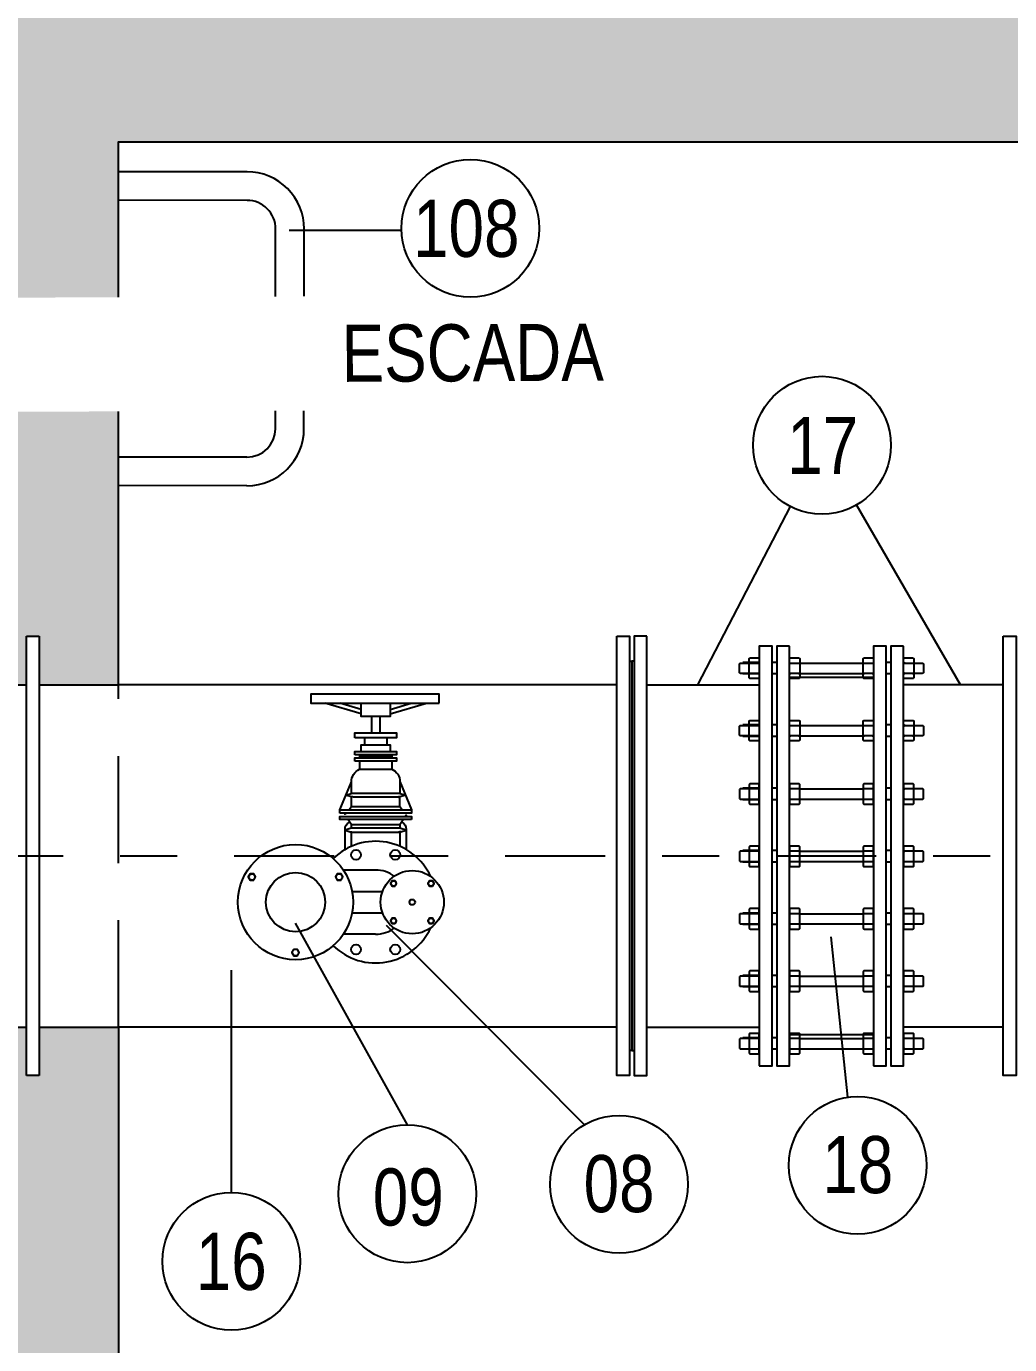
# Model space of a CAD drawing. Header units: feet. Extents: x 0 to 285115, y 0 to 9111421.
# Drawn here: x 285102.406 to 285104.13, y 9111370.222 to 9111372.532 of the extents above; entities that cross this region are included whole.
import ezdxf
from ezdxf.enums import TextEntityAlignment as Align

# ---------------------------------------------------------------- set-up
doc = ezdxf.new("R2010")
doc.units = ezdxf.units.FT
doc.header["$MEASUREMENT"] = 0
doc.linetypes.add('DASHDOT', pattern=[1, 0.5, -0.25, 0, -0.25])
doc.linetypes.add('HIDDEN', pattern=[0.375, 0.25, -0.125])
for name, color, linetype in [('01', 1, 'CONTINUOUS'), ('01PROJ', 1, 'HIDDEN'), ('EIXO', 1, 'DASHDOT'), ('FLANGES', 7, 'CONTINUOUS'), ('H-SA-CONTORNO', 2, 'CONTINUOUS'), ('H-SA-ESTRUTURA (CORTE)', 5, 'CONTINUOUS'), ('H-SA-HTC CONCRETO', 253, 'CONTINUOUS'), ('H-SA-TEXTO', 2, 'CONTINUOUS'), ('INDIC', 2, 'CONTINUOUS'), ('Top View-Ferro Fundido - JGS - K7(Esgoto)', 7, 'CONTINUOUS')]:
    doc.layers.add(name, color=color, linetype=linetype)
doc.styles.add('EGC_Arial_2.0mm', font='arial.ttf', dxfattribs={"width": 0.8, "height": 2})

msp = doc.modelspace()

# ---------------------------------------------------------------- hatches: boundary and pattern name
at = {"layer": 'H-SA-HTC CONCRETO'}
h = msp.add_hatch(color=256, dxfattribs=at)
h.dxf.hatch_style = 1
h.paths.add_polyline_path([(285102.5676, 9111374.6292), (285106.0676, 9111374.6292), (285106.0676, 9111373.6905), (285106.2064, 9111373.6905), (285106.2064, 9111373.7757), (285106.2289, 9111373.7757), (285106.2289, 9111373.6905), (285106.3676, 9111373.6905), (285106.3676, 9111374.9292), (285089.5451, 9111374.9292), (285086.5037, 9111375.3838), (285086.5037, 9111374.9794), (285089.5154, 9111374.5292), (285091.8451, 9111374.5292), (285094.2576, 9111374.5292), (285094.5576, 9111374.2292), (285096.2576, 9111374.2292), (285096.2576, 9111374.3792), (285096.4576, 9111374.3792), (285096.4578, 9111374.2292), (285096.5678, 9111374.2292), (285096.5676, 9111374.3792), (285096.7676, 9111374.3792), (285096.7676, 9111374.1792), (285098.0676, 9111374.1792), (285098.4176, 9111374.5292), (285102.1676, 9111374.5292), (285102.2676, 9111374.4292), (285102.2676, 9111373.6905), (285102.4064, 9111373.6905), (285102.4064, 9111373.7757), (285102.4289, 9111373.7757), (285102.4289, 9111373.6905), (285102.5676, 9111373.6905)])
h.paths.add_polyline_path([(285102.5676, 9111370.7782), (285102.4289, 9111370.7782), (285102.4289, 9111370.6932), (285102.4064, 9111370.6932), (285102.4064, 9111370.7782), (285102.2676, 9111370.7782), (285102.2676, 9111370.2292), (285102.1676, 9111370.1292), (285098.3176, 9111370.1292), (285098.0676, 9111370.3792), (285096.7676, 9111370.3792), (285096.7676, 9111370.1792), (285096.5676, 9111370.1792), (285096.5676, 9111370.3292), (285096.4576, 9111370.3292), (285096.4576, 9111370.1792), (285096.2576, 9111370.1792), (285096.2576, 9111370.3292), (285094.5576, 9111370.3292), (285094.3576, 9111370.1292), (285089.5678, 9111370.1292), (285086.4946, 9111369.6786), (285086.5096, 9111369.2765), (285089.5828, 9111369.7271), (285102.2676, 9111369.7292), (285106.3676, 9111369.7292), (285106.3676, 9111370.7782), (285106.2289, 9111370.7782), (285106.2289, 9111370.6932), (285106.2064, 9111370.6932), (285106.2064, 9111370.7782), (285106.0676, 9111370.7782), (285106.0676, 9111370.0292), (285102.5676, 9111370.0292)])
h.paths.add_polyline_path([(285110.9676, 9111375.4343), (285108.3676, 9111375.4337), (285108.3676, 9111373.7155), (285108.6676, 9111373.7155), (285108.6676, 9111375.139), (285110.6676, 9111375.139), (285110.6676, 9111373.7155), (285110.9676, 9111373.7157)])
h = msp.add_hatch(color=256, dxfattribs=at)
h.dxf.hatch_style = 1
edge = h.paths.add_edge_path()
edge.add_line((285106.3676, 9111373.4405), (285106.2289, 9111373.4405))
edge.add_line((285106.2289, 9111373.4405), (285106.2289, 9111373.3555))
edge.add_line((285106.2289, 9111373.3555), (285106.2064, 9111373.3555))
edge.add_line((285106.2064, 9111373.3555), (285106.2064, 9111373.4405))
edge.add_line((285106.2064, 9111373.4405), (285106.0676, 9111373.4405))
edge.add_line((285106.0676, 9111373.4405), (285106.0676, 9111372.6292))
edge.add_line((285106.0676, 9111372.6292), (285105.2176, 9111372.6292))
edge.add_line((285105.2176, 9111372.6292), (285102.5676, 9111372.619))
edge.add_line((285102.5676, 9111372.619), (285102.5676, 9111373.4405))
edge.add_line((285102.5676, 9111373.4405), (285102.4289, 9111373.4405))
edge.add_line((285102.4289, 9111373.4405), (285102.4289, 9111373.3555))
edge.add_line((285102.4289, 9111373.3555), (285102.4064, 9111373.3555))
edge.add_line((285102.4064, 9111373.3555), (285102.4064, 9111373.4405))
edge.add_line((285102.4064, 9111373.4405), (285102.2676, 9111373.4405))
edge.add_line((285102.2676, 9111373.4405), (285102.2676, 9111372.7292))
edge.add_line((285102.2676, 9111372.7292), (285102.1676, 9111372.6292))
edge.add_line((285102.1676, 9111372.6292), (285098.4176, 9111372.6292))
edge.add_line((285098.4176, 9111372.6292), (285098.0676, 9111372.9792))
edge.add_line((285098.0676, 9111372.9792), (285096.7676, 9111372.9792))
edge.add_line((285096.7676, 9111372.9792), (285096.7676, 9111372.7792))
edge.add_line((285096.7676, 9111372.7792), (285096.5676, 9111372.7792))
edge.add_line((285096.5676, 9111372.7792), (285096.5676, 9111372.9292))
edge.add_line((285096.5676, 9111372.9292), (285096.4576, 9111372.9292))
edge.add_line((285096.4576, 9111372.9292), (285096.4576, 9111372.7792))
edge.add_line((285096.4576, 9111372.7792), (285096.2576, 9111372.7792))
edge.add_line((285096.2576, 9111372.7792), (285096.2576, 9111372.9292))
edge.add_line((285096.2576, 9111372.9292), (285094.9176, 9111372.9292))
edge.add_arc((285094.9176, 9111372.7792), 0.15, 90, 180)
edge.add_line((285094.7676, 9111372.7792), (285094.7676, 9111372.2792))
edge.add_arc((285094.9176, 9111372.2792), 0.15, 180, 270)
edge.add_line((285094.9176, 9111372.1292), (285096.2576, 9111372.1292))
edge.add_line((285096.2576, 9111372.1292), (285096.2576, 9111372.2792))
edge.add_line((285096.2576, 9111372.2792), (285096.4576, 9111372.2792))
edge.add_line((285096.4576, 9111372.2792), (285096.4576, 9111372.1292))
edge.add_line((285096.4576, 9111372.1292), (285096.5676, 9111372.1292))
edge.add_line((285096.5676, 9111372.1292), (285096.5676, 9111372.2792))
edge.add_line((285096.5676, 9111372.2792), (285096.7676, 9111372.2792))
edge.add_line((285096.7676, 9111372.2792), (285096.7676, 9111372.0792))
edge.add_line((285096.7676, 9111372.0792), (285098.0676, 9111372.0792))
edge.add_line((285098.0676, 9111372.0792), (285098.3176, 9111372.3292))
edge.add_line((285098.3176, 9111372.3292), (285102.1676, 9111372.3292))
edge.add_line((285102.1676, 9111372.3292), (285102.2676, 9111372.2292))
edge.add_line((285102.2676, 9111372.2292), (285102.2676, 9111371.3782))
edge.add_line((285102.2676, 9111371.3782), (285102.4064, 9111371.3782))
edge.add_line((285102.4064, 9111371.3782), (285102.4064, 9111371.4632))
edge.add_line((285102.4064, 9111371.4632), (285102.4289, 9111371.4632))
edge.add_line((285102.4289, 9111371.4632), (285102.4289, 9111371.3782))
edge.add_line((285102.4289, 9111371.3782), (285102.5676, 9111371.3782))
edge.add_line((285102.5676, 9111371.3782), (285102.5676, 9111371.9242))
edge.add_line((285102.5676, 9111371.9242), (285102.5676, 9111372.3292))
edge.add_line((285102.5676, 9111372.3292), (285105.2176, 9111372.3292))
edge.add_line((285105.2176, 9111372.3292), (285106.0676, 9111372.3292))
edge.add_line((285106.0676, 9111372.3292), (285106.0676, 9111371.9242))
edge.add_line((285106.0676, 9111371.9242), (285106.0676, 9111371.3782))
edge.add_line((285106.0676, 9111371.3782), (285106.2064, 9111371.3782))
edge.add_line((285106.2064, 9111371.3782), (285106.2064, 9111371.4632))
edge.add_line((285106.2064, 9111371.4632), (285106.2289, 9111371.4632))
edge.add_line((285106.2289, 9111371.4632), (285106.2289, 9111371.3782))
edge.add_line((285106.2289, 9111371.3782), (285106.3676, 9111371.3782))
edge.add_line((285106.3676, 9111371.3782), (285106.3676, 9111373.4405))

# ---------------------------------------------------------------- linework, layer by layer
at = {"layer": '01', "color": 1}
for p, q in [((285102.9933, 9111371.3272), (285102.9296, 9111371.3459)), ((285102.9933, 9111371.335), (285102.9561, 9111371.3459)), ((285102.9989, 9111371.2851), (285102.9989, 9111371.2731)), ((285103.0186, 9111371.0533), (285102.9622, 9111371.0533)), ((285103.0186, 9111370.9411), (285102.9622, 9111370.9411))]:
    msp.add_line(p, q, dxfattribs=at)
at = {"layer": '01', "color": 1, "ltscale": 0.2}
for p, q in [((285103.0439, 9111371.335), (285103.081, 9111371.3459)), ((285103.0439, 9111371.3272), (285103.1076, 9111371.3459)), ((285103.0113, 9111371.3227), (285103.0113, 9111371.2936)), ((285103.0259, 9111371.3227), (285103.0259, 9111371.2936)), ((285103.0383, 9111371.2851), (285103.0383, 9111371.2731)), ((285102.9905, 9111371.2555), (285102.9905, 9111371.2499)), ((285102.9905, 9111371.2527), (285103.0467, 9111371.2527)), ((285102.9905, 9111371.2443), (285102.9905, 9111371.2302)), ((285103.0467, 9111371.2555), (285103.0467, 9111371.2499)), ((285103.0467, 9111371.2443), (285103.0467, 9111371.2302)), ((285102.9559, 9111371.1588), (285102.9761, 9111371.2078)), ((285103.0611, 9111371.2087), (285103.0813, 9111371.1588)), ((285102.9761, 9111371.1644), (285102.9761, 9111371.1818)), ((285103.0611, 9111371.1644), (285103.0611, 9111371.1817)), ((285102.9726, 9111371.1374), (285102.9733, 9111371.1377)), ((285102.9761, 9111371.1266), (285102.9761, 9111371.1335)), ((285103.0611, 9111371.1335), (285103.0611, 9111371.1266)), ((285103.0639, 9111371.1377), (285103.0645, 9111371.1374)), ((285102.9775, 9111371.0159), (285103.0307, 9111371.0159)), ((285102.9775, 9111370.9785), (285103.0307, 9111370.9785))]:
    msp.add_line(p, q, dxfattribs=at)
for points in [[(285103.1301, 9111371.3459), (285103.1301, 9111371.3617), (285102.9051, 9111371.3617), (285102.9051, 9111371.3459)], [(285102.982, 9111371.2851), (285102.982, 9111371.2936), (285103.0552, 9111371.2936), (285103.0552, 9111371.2851)], [(285102.982, 9111371.2555), (285102.982, 9111371.2612), (285103.0552, 9111371.2612), (285103.0552, 9111371.2555)], [(285102.982, 9111371.2443), (285102.982, 9111371.2499), (285103.0552, 9111371.2499), (285103.0552, 9111371.2443)], [(285102.9559, 9111371.1532), (285102.9559, 9111371.1588), (285103.0813, 9111371.1588), (285103.0813, 9111371.1532)], [(285103.0813, 9111371.1419), (285102.9559, 9111371.1419), (285102.9559, 9111371.1475), (285103.0813, 9111371.1475)]]:
    msp.add_lwpolyline(points, close=True, dxfattribs=at)
for points in [[(285103.0439, 9111371.3459), (285103.0439, 9111371.3227), (285102.9933, 9111371.3227), (285102.9933, 9111371.3459)], [(285102.9933, 9111371.2612), (285102.9933, 9111371.2731), (285103.0439, 9111371.2731), (285103.0439, 9111371.2612)], [(285103.0648, 9111371.1588), (285103.0611, 9111371.1644), (285102.9761, 9111371.1644), (285102.9724, 9111371.1588)], [(285102.9705, 9111371.1419), (285102.9761, 9111371.1335), (285103.0611, 9111371.1335), (285103.0667, 9111371.1419)], [(285102.9761, 9111371.095), (285102.9761, 9111371.1201)], [(285103.0611, 9111371.1201), (285103.0611, 9111371.095)]]:
    msp.add_lwpolyline(points, dxfattribs=at)
for points in [[(285102.9761, 9111371.1875), (285102.9761, 9111371.2077, -0.292862), (285102.9905, 9111371.2302), (285103.0467, 9111371.2302, -0.313643), (285103.0611, 9111371.2077), (285103.0611, 9111371.1876)], [(285103.0575, 9111371.1813), (285102.9799, 9111371.1813, -0.072993), (285102.9758, 9111371.1819), (285102.9666, 9111371.1847), (285102.9758, 9111371.1874, -0.072993), (285102.9799, 9111371.188), (285103.0575, 9111371.188, -0.072993), (285103.0615, 9111371.1874), (285103.0708, 9111371.1847), (285103.0615, 9111371.1819, -0.072993), (285103.0575, 9111371.1813, 0.072993), (285103.0615, 9111371.1819)], [(285102.9649, 9111371.0893), (285102.9649, 9111371.1248, -0.284079), (285102.9726, 9111371.1374)], [(285103.063, 9111371.1206), (285103.0723, 9111371.1234), (285103.063, 9111371.1261, 0.072993), (285103.059, 9111371.1267), (285102.9782, 9111371.1267, 0.072993), (285102.9741, 9111371.1261), (285102.9649, 9111371.1234), (285102.9741, 9111371.1206, 0.072993), (285102.9782, 9111371.12), (285103.059, 9111371.12, 0.072993), (285103.063, 9111371.1206, -0.072993), (285103.059, 9111371.12)], [(285103.0645, 9111371.1374, -0.284079), (285103.0723, 9111371.1248), (285103.0723, 9111371.0893)]]:
    msp.add_lwpolyline(points, format="xyb", dxfattribs=at)
at = {"layer": '01', "color": 1}
for points in [[(285102.9579, 9111371.0357), (285102.9611, 9111371.0413), (285102.9579, 9111371.0469), (285102.9514, 9111371.0469), (285102.9482, 9111371.0413), (285102.9514, 9111371.0357)], [(285103.0526, 9111371.0254), (285103.0553, 9111371.03), (285103.0526, 9111371.0346), (285103.0473, 9111371.0346), (285103.0447, 9111371.03), (285103.0473, 9111371.0254)], [(285103.1183, 9111371.0254), (285103.121, 9111371.03), (285103.1183, 9111371.0346), (285103.113, 9111371.0346), (285103.1103, 9111371.03), (285103.113, 9111371.0254)], [(285103.0526, 9111370.9597), (285103.0553, 9111370.9643), (285103.0526, 9111370.9689), (285103.0473, 9111370.9689), (285103.0447, 9111370.9643), (285103.0473, 9111370.9597)], [(285103.1183, 9111370.9597), (285103.121, 9111370.9643), (285103.1183, 9111370.9689), (285103.113, 9111370.9689), (285103.1103, 9111370.9643), (285103.113, 9111370.9597)], [(285102.8815, 9111370.9033), (285102.8847, 9111370.9089), (285102.8815, 9111370.9145), (285102.875, 9111370.9145), (285102.8718, 9111370.9089), (285102.875, 9111370.9033)]]:
    msp.add_lwpolyline(points, close=True, dxfattribs=at)
for centre, radius in [((285102.9842, 9111371.0801), 0.0086), ((285103.0529, 9111371.0801), 0.0086), ((285102.9547, 9111371.0413), 0.00561), ((285103.05, 9111371.03), 0.00461), ((285103.1157, 9111371.03), 0.00461), ((285103.0828, 9111370.9972), 0.00489), ((285103.05, 9111370.9643), 0.00461), ((285103.1157, 9111370.9643), 0.00461), ((285102.8782, 9111370.9089), 0.00561), ((285102.9842, 9111370.9142), 0.0086), ((285103.0529, 9111370.9142), 0.0086)]:
    msp.add_circle(centre, radius, dxfattribs=at)
for centre, radius, start, end in [((285102.9705, 9111371.1504), 0.00562, 150, 210), ((285103.0186, 9111370.9972), 0.0561, 54.2977, 90), ((285103.0186, 9111370.9972), 0.1066, 225.7973, 335.1096), ((285103.0186, 9111370.9972), 0.0561, 270, 305.7023)]:
    msp.add_arc(centre, radius, start, end, dxfattribs=at)
at = {"layer": '01', "color": 1, "ltscale": 0.2}
for centre, radius, start, end in [((285103.0667, 9111371.1504), 0.00562, 330, 30), ((285103.0186, 9111370.9972), 0.1066, 24.8904, 134.2027)]:
    msp.add_arc(centre, radius, start, end, dxfattribs=at)
at = {"layer": '01PROJ', "color": 1, "ltscale": 25}
msp.add_lwpolyline([(285102.4064, 9111371.4632), (285102.4289, 9111371.4632), (285102.4289, 9111370.6932), (285102.4064, 9111370.6932)], close=True, dxfattribs=at)
at = {"layer": 'EIXO', "ltscale": 0.35}
msp.add_lwpolyline([(285092.3209, 9111371.0781), (285112.8316, 9111371.0781)], dxfattribs=at)
at = {"layer": 'FLANGES', "color": 2}
for centre, radius in [((285102.8782, 9111370.9972), 0.101), ((285102.8782, 9111370.9972), 0.0518), ((285103.0828, 9111370.9972), 0.0554)]:
    msp.add_circle(centre, radius, dxfattribs=at)
at = {"layer": 'H-SA-CONTORNO', "color": 1, "linetype": 'HIDDEN', "ltscale": 0.75}
msp.add_line((285102.5676, 9111370.7782), (285102.5676, 9111371.3782), dxfattribs=at)
at = {"layer": 'H-SA-ESTRUTURA (CORTE)'}
for points in [[(285102.5676, 9111371.3782), (285102.5676, 9111372.3292), (285105.2176, 9111372.3292)], [(285102.5676, 9111370.7782), (285102.5676, 9111370.0292), (285106.0676, 9111370.0292)]]:
    msp.add_lwpolyline(points, dxfattribs=at)
at = {"layer": 'INDIC', "color": 1, "linetype": 'Continuous'}
for p, q in [((285103.064, 9111372.1738), (285102.8668, 9111372.174)), ((285103.7452, 9111371.6907), (285103.5826, 9111371.3782)), ((285104.0439, 9111371.3782), (285103.8615, 9111371.6933)), ((285103.0742, 9111370.607), (285102.8782, 9111370.9602)), ((285103.3847, 9111370.6071), (285103.0379, 9111370.9565)), ((285103.8465, 9111370.6555), (285103.8168, 9111370.9366)), ((285102.7659, 9111370.4885), (285102.7662, 9111370.8778))]:
    msp.add_line(p, q, dxfattribs=at)
for centre in [(285103.8637, 9111370.536), (285103.4453, 9111370.5027), (285103.0742, 9111370.4862), (285102.7658, 9111370.3678)]:
    msp.add_circle(centre, 0.1207, dxfattribs=at)
at = {"layer": 'Top View-Ferro Fundido - JGS - K7(Esgoto)', "color": 1, "linetype": 'ByBlock', "lineweight": -2}
for p, q in [((285102.7933, 9111372.2768), (285102.5683, 9111372.277)), ((285102.7933, 9111372.2268), (285102.5683, 9111372.227)), ((285102.843, 9111371.8268), (285102.8433, 9111372.1768)), ((285102.893, 9111371.8268), (285102.8933, 9111372.1768)), ((285102.793, 9111371.7768), (285102.568, 9111371.777)), ((285102.793, 9111371.7268), (285102.568, 9111371.727)), ((285103.6911, 9111371.417), (285103.6621, 9111371.417)), ((285103.6911, 9111371.397), (285103.6621, 9111371.397)), ((285103.6749, 9111371.416), (285103.6893, 9111371.416)), ((285103.6893, 9111371.398), (285103.6749, 9111371.398)), ((285103.7216, 9111371.417), (285103.7136, 9111371.417)), ((285103.7216, 9111371.397), (285103.7136, 9111371.397)), ((285103.7459, 9111371.416), (285103.7603, 9111371.416)), ((285103.7603, 9111371.398), (285103.7459, 9111371.398)), ((285103.7621, 9111371.416), (285103.8731, 9111371.416)), ((285103.7621, 9111371.398), (285103.8731, 9111371.398)), ((285103.8749, 9111371.416), (285103.8893, 9111371.416)), ((285103.8893, 9111371.398), (285103.8749, 9111371.398)), ((285103.9216, 9111371.417), (285103.9136, 9111371.417)), ((285103.9216, 9111371.397), (285103.9136, 9111371.397)), ((285103.9459, 9111371.416), (285103.9603, 9111371.416)), ((285103.9603, 9111371.398), (285103.9459, 9111371.398)), ((285102.2676, 9111371.3782), (285102.4064, 9111371.3782)), ((285102.4289, 9111371.3782), (285102.5676, 9111371.3782)), ((285103.0552, 9111371.3782), (285102.5676, 9111371.3782)), ((285103.4411, 9111371.3782), (285103.0552, 9111371.3782)), ((285103.4941, 9111371.3782), (285103.6911, 9111371.3782)), ((285103.7441, 9111371.3913), (285103.8911, 9111371.3913)), ((285104.1186, 9111371.3782), (285103.9441, 9111371.3782)), ((285103.6911, 9111371.3077), (285103.6621, 9111371.3077)), ((285103.6749, 9111371.3067), (285103.6893, 9111371.3067)), ((285103.7216, 9111371.3077), (285103.7136, 9111371.3077)), ((285103.7459, 9111371.3067), (285103.7603, 9111371.3067)), ((285103.7621, 9111371.3067), (285103.8731, 9111371.3067)), ((285103.8749, 9111371.3067), (285103.8893, 9111371.3067)), ((285103.9216, 9111371.3077), (285103.9136, 9111371.3077)), ((285103.9459, 9111371.3067), (285103.9603, 9111371.3067)), ((285103.6911, 9111371.2877), (285103.6621, 9111371.2877)), ((285103.6893, 9111371.2887), (285103.6749, 9111371.2887)), ((285103.7216, 9111371.2877), (285103.7136, 9111371.2877)), ((285103.7603, 9111371.2887), (285103.7459, 9111371.2887)), ((285103.7621, 9111371.2887), (285103.8731, 9111371.2887)), ((285103.8893, 9111371.2887), (285103.8749, 9111371.2887)), ((285103.9216, 9111371.2877), (285103.9136, 9111371.2877)), ((285103.9603, 9111371.2887), (285103.9459, 9111371.2887)), ((285103.6911, 9111371.1967), (285103.6621, 9111371.1967)), ((285103.6893, 9111371.1957), (285103.6749, 9111371.1957)), ((285103.7216, 9111371.1967), (285103.7136, 9111371.1967)), ((285103.7603, 9111371.1957), (285103.7459, 9111371.1957)), ((285103.7621, 9111371.1957), (285103.8731, 9111371.1957)), ((285103.8893, 9111371.1957), (285103.8749, 9111371.1957)), ((285103.9216, 9111371.1967), (285103.9136, 9111371.1967)), ((285103.9603, 9111371.1957), (285103.9459, 9111371.1957)), ((285103.6911, 9111371.1767), (285103.6621, 9111371.1767)), ((285103.6749, 9111371.1777), (285103.6893, 9111371.1777)), ((285103.7216, 9111371.1767), (285103.7136, 9111371.1767)), ((285103.7459, 9111371.1777), (285103.7603, 9111371.1777)), ((285103.7621, 9111371.1777), (285103.8731, 9111371.1777)), ((285103.8749, 9111371.1777), (285103.8893, 9111371.1777)), ((285103.9216, 9111371.1767), (285103.9136, 9111371.1767)), ((285103.9459, 9111371.1777), (285103.9603, 9111371.1777)), ((285103.6911, 9111371.0874), (285103.6621, 9111371.0874)), ((285103.6893, 9111371.0864), (285103.6749, 9111371.0864)), ((285103.7216, 9111371.0874), (285103.7136, 9111371.0874)), ((285103.7603, 9111371.0864), (285103.7459, 9111371.0864)), ((285103.7621, 9111371.0864), (285103.8731, 9111371.0864)), ((285103.8893, 9111371.0864), (285103.8749, 9111371.0864)), ((285103.9216, 9111371.0874), (285103.9136, 9111371.0874)), ((285103.9603, 9111371.0864), (285103.9459, 9111371.0864)), ((285103.6911, 9111371.0674), (285103.6621, 9111371.0674)), ((285103.6749, 9111371.0684), (285103.6893, 9111371.0684)), ((285103.7216, 9111371.0674), (285103.7136, 9111371.0674)), ((285103.7459, 9111371.0684), (285103.7603, 9111371.0684)), ((285103.7621, 9111371.0684), (285103.8731, 9111371.0684)), ((285103.8749, 9111371.0684), (285103.8893, 9111371.0684)), ((285103.9216, 9111371.0674), (285103.9136, 9111371.0674)), ((285103.9459, 9111371.0684), (285103.9603, 9111371.0684)), ((285103.6911, 9111370.978), (285103.6621, 9111370.978)), ((285103.6911, 9111370.958), (285103.6621, 9111370.958)), ((285103.6893, 9111370.977), (285103.6749, 9111370.977)), ((285103.6749, 9111370.959), (285103.6893, 9111370.959)), ((285103.7216, 9111370.978), (285103.7136, 9111370.978)), ((285103.7216, 9111370.958), (285103.7136, 9111370.958)), ((285103.7603, 9111370.977), (285103.7459, 9111370.977)), ((285103.7459, 9111370.959), (285103.7603, 9111370.959)), ((285103.7621, 9111370.977), (285103.8731, 9111370.977)), ((285103.7621, 9111370.959), (285103.8731, 9111370.959)), ((285103.8893, 9111370.977), (285103.8749, 9111370.977)), ((285103.8749, 9111370.959), (285103.8893, 9111370.959)), ((285103.9216, 9111370.978), (285103.9136, 9111370.978)), ((285103.9216, 9111370.958), (285103.9136, 9111370.958)), ((285103.9603, 9111370.977), (285103.9459, 9111370.977)), ((285103.9459, 9111370.959), (285103.9603, 9111370.959)), ((285103.6911, 9111370.8687), (285103.6621, 9111370.8687)), ((285103.6893, 9111370.8677), (285103.6749, 9111370.8677)), ((285103.7216, 9111370.8687), (285103.7136, 9111370.8687)), ((285103.7603, 9111370.8677), (285103.7459, 9111370.8677)), ((285103.7621, 9111370.8677), (285103.8731, 9111370.8677)), ((285103.8893, 9111370.8677), (285103.8749, 9111370.8677)), ((285103.9216, 9111370.8687), (285103.9136, 9111370.8687)), ((285103.9603, 9111370.8677), (285103.9459, 9111370.8677)), ((285103.6911, 9111370.8487), (285103.6621, 9111370.8487)), ((285103.6749, 9111370.8497), (285103.6893, 9111370.8497)), ((285103.7216, 9111370.8487), (285103.7136, 9111370.8487)), ((285103.7459, 9111370.8497), (285103.7603, 9111370.8497)), ((285103.7621, 9111370.8497), (285103.8731, 9111370.8497)), ((285103.8749, 9111370.8497), (285103.8893, 9111370.8497)), ((285103.9216, 9111370.8487), (285103.9136, 9111370.8487)), ((285103.9459, 9111370.8497), (285103.9603, 9111370.8497)), ((285102.2676, 9111370.7782), (285102.4064, 9111370.7782)), ((285102.4289, 9111370.7782), (285102.5676, 9111370.7782)), ((285103.4411, 9111370.7782), (285102.5676, 9111370.7782)), ((285103.4941, 9111370.7782), (285103.6911, 9111370.7782)), ((285104.1186, 9111370.7782), (285103.9441, 9111370.7782)), ((285103.6911, 9111370.7593), (285103.6621, 9111370.7593)), ((285103.6893, 9111370.7583), (285103.6749, 9111370.7583)), ((285103.7216, 9111370.7593), (285103.7136, 9111370.7593)), ((285103.7441, 9111370.765), (285103.8911, 9111370.765)), ((285103.7603, 9111370.7583), (285103.7459, 9111370.7583)), ((285103.7621, 9111370.7583), (285103.8731, 9111370.7583)), ((285103.8893, 9111370.7583), (285103.8749, 9111370.7583)), ((285103.9216, 9111370.7593), (285103.9136, 9111370.7593)), ((285103.9603, 9111370.7583), (285103.9459, 9111370.7583)), ((285103.6911, 9111370.7393), (285103.6621, 9111370.7393)), ((285103.6749, 9111370.7403), (285103.6893, 9111370.7403)), ((285103.7216, 9111370.7393), (285103.7136, 9111370.7393)), ((285103.7459, 9111370.7403), (285103.7603, 9111370.7403)), ((285103.7621, 9111370.7403), (285103.8731, 9111370.7403)), ((285103.8749, 9111370.7403), (285103.8893, 9111370.7403)), ((285103.9216, 9111370.7393), (285103.9136, 9111370.7393)), ((285103.9459, 9111370.7403), (285103.9603, 9111370.7403))]:
    msp.add_line(p, q, dxfattribs=at)
for points in [[(285103.4411, 9111371.4632), (285103.4636, 9111371.4632), (285103.4636, 9111370.6932), (285103.4411, 9111370.6932)], [(285103.4941, 9111371.4632), (285103.4716, 9111371.4632), (285103.4716, 9111370.6932), (285103.4941, 9111370.6932)], [(285103.6911, 9111370.7106), (285103.7136, 9111370.7106), (285103.7136, 9111371.4458), (285103.6911, 9111371.4458)], [(285103.7441, 9111371.4458), (285103.7216, 9111371.4458), (285103.7216, 9111370.7106), (285103.7441, 9111370.7106)], [(285103.8911, 9111370.7106), (285103.9136, 9111370.7106), (285103.9136, 9111371.4458), (285103.8911, 9111371.4458)], [(285103.9441, 9111371.4458), (285103.9216, 9111371.4458), (285103.9216, 9111370.7106), (285103.9441, 9111370.7106)], [(285104.1186, 9111371.463), (285104.1411, 9111371.463), (285104.1411, 9111370.6932), (285104.1186, 9111370.6932)], [(285102.805, 9111371.0357), (285102.8083, 9111371.0413), (285102.805, 9111371.0469), (285102.7986, 9111371.0469), (285102.7953, 9111371.0413), (285102.7986, 9111371.0357)]]:
    msp.add_lwpolyline(points, close=True, dxfattribs=at)
for points in [[(285103.4636, 9111371.4192), (285103.4676, 9111371.4192), (285103.4676, 9111370.7372), (285103.4636, 9111370.7372)], [(285103.4716, 9111371.4192), (285103.4676, 9111371.4192), (285103.4676, 9111370.7372), (285103.4716, 9111370.7372)], [(285103.6731, 9111371.4151), (285103.6749, 9111371.416), (285103.6731, 9111371.4169)], [(285103.6731, 9111371.3971), (285103.6749, 9111371.398), (285103.6731, 9111371.3989)], [(285103.6911, 9111371.4169), (285103.6893, 9111371.416), (285103.6911, 9111371.4151)], [(285103.6911, 9111371.3989), (285103.6893, 9111371.398), (285103.6911, 9111371.3971)], [(285103.7441, 9111371.4151), (285103.7459, 9111371.416), (285103.7441, 9111371.4169)], [(285103.7441, 9111371.3971), (285103.7459, 9111371.398), (285103.7441, 9111371.3989)], [(285103.7621, 9111371.4169), (285103.7603, 9111371.416), (285103.7621, 9111371.4151)], [(285103.7621, 9111371.3989), (285103.7603, 9111371.398), (285103.7621, 9111371.3971)], [(285103.8731, 9111371.4151), (285103.8749, 9111371.416), (285103.8731, 9111371.4169)], [(285103.8731, 9111371.3971), (285103.8749, 9111371.398), (285103.8731, 9111371.3989)], [(285103.8911, 9111371.4169), (285103.8893, 9111371.416), (285103.8911, 9111371.4151)], [(285103.8911, 9111371.3989), (285103.8893, 9111371.398), (285103.8911, 9111371.3971)], [(285103.9441, 9111371.4151), (285103.9459, 9111371.416), (285103.9441, 9111371.4169)], [(285103.9441, 9111371.3971), (285103.9459, 9111371.398), (285103.9441, 9111371.3989)], [(285103.9621, 9111371.4169), (285103.9603, 9111371.416), (285103.9621, 9111371.4151)], [(285103.9621, 9111371.3989), (285103.9603, 9111371.398), (285103.9621, 9111371.3971)], [(285103.6731, 9111371.3058), (285103.6749, 9111371.3067), (285103.6731, 9111371.3076)], [(285103.6911, 9111371.3076), (285103.6893, 9111371.3067), (285103.6911, 9111371.3058)], [(285103.7441, 9111371.3058), (285103.7459, 9111371.3067), (285103.7441, 9111371.3076)], [(285103.7621, 9111371.3076), (285103.7603, 9111371.3067), (285103.7621, 9111371.3058)], [(285103.8731, 9111371.3058), (285103.8749, 9111371.3067), (285103.8731, 9111371.3076)], [(285103.8911, 9111371.3076), (285103.8893, 9111371.3067), (285103.8911, 9111371.3058)], [(285103.9441, 9111371.3058), (285103.9459, 9111371.3067), (285103.9441, 9111371.3076)], [(285103.9621, 9111371.3076), (285103.9603, 9111371.3067), (285103.9621, 9111371.3058)], [(285103.6731, 9111371.2878), (285103.6749, 9111371.2887), (285103.6731, 9111371.2896)], [(285103.6911, 9111371.2896), (285103.6893, 9111371.2887), (285103.6911, 9111371.2878)], [(285103.7441, 9111371.2878), (285103.7459, 9111371.2887), (285103.7441, 9111371.2896)], [(285103.7621, 9111371.2896), (285103.7603, 9111371.2887), (285103.7621, 9111371.2878)], [(285103.8731, 9111371.2878), (285103.8749, 9111371.2887), (285103.8731, 9111371.2896)], [(285103.8911, 9111371.2896), (285103.8893, 9111371.2887), (285103.8911, 9111371.2878)], [(285103.9441, 9111371.2878), (285103.9459, 9111371.2887), (285103.9441, 9111371.2896)], [(285103.9621, 9111371.2896), (285103.9603, 9111371.2887), (285103.9621, 9111371.2878)], [(285103.6731, 9111371.1966), (285103.6749, 9111371.1957), (285103.6731, 9111371.1948)], [(285103.6911, 9111371.1948), (285103.6893, 9111371.1957), (285103.6911, 9111371.1966)], [(285103.7441, 9111371.1966), (285103.7459, 9111371.1957), (285103.7441, 9111371.1948)], [(285103.7621, 9111371.1948), (285103.7603, 9111371.1957), (285103.7621, 9111371.1966)], [(285103.8731, 9111371.1966), (285103.8749, 9111371.1957), (285103.8731, 9111371.1948)], [(285103.8911, 9111371.1948), (285103.8893, 9111371.1957), (285103.8911, 9111371.1966)], [(285103.9441, 9111371.1966), (285103.9459, 9111371.1957), (285103.9441, 9111371.1948)], [(285103.9621, 9111371.1948), (285103.9603, 9111371.1957), (285103.9621, 9111371.1966)], [(285103.6731, 9111371.1786), (285103.6749, 9111371.1777), (285103.6731, 9111371.1768)], [(285103.6911, 9111371.1768), (285103.6893, 9111371.1777), (285103.6911, 9111371.1786)], [(285103.7441, 9111371.1786), (285103.7459, 9111371.1777), (285103.7441, 9111371.1768)], [(285103.7621, 9111371.1768), (285103.7603, 9111371.1777), (285103.7621, 9111371.1786)], [(285103.8731, 9111371.1786), (285103.8749, 9111371.1777), (285103.8731, 9111371.1768)], [(285103.8911, 9111371.1768), (285103.8893, 9111371.1777), (285103.8911, 9111371.1786)], [(285103.9441, 9111371.1786), (285103.9459, 9111371.1777), (285103.9441, 9111371.1768)], [(285103.9621, 9111371.1768), (285103.9603, 9111371.1777), (285103.9621, 9111371.1786)], [(285103.6731, 9111371.0873), (285103.6749, 9111371.0864), (285103.6731, 9111371.0855)], [(285103.6911, 9111371.0855), (285103.6893, 9111371.0864), (285103.6911, 9111371.0873)], [(285103.7441, 9111371.0873), (285103.7459, 9111371.0864), (285103.7441, 9111371.0855)], [(285103.7621, 9111371.0855), (285103.7603, 9111371.0864), (285103.7621, 9111371.0873)], [(285103.8731, 9111371.0873), (285103.8749, 9111371.0864), (285103.8731, 9111371.0855)], [(285103.8911, 9111371.0855), (285103.8893, 9111371.0864), (285103.8911, 9111371.0873)], [(285103.9441, 9111371.0873), (285103.9459, 9111371.0864), (285103.9441, 9111371.0855)], [(285103.9621, 9111371.0855), (285103.9603, 9111371.0864), (285103.9621, 9111371.0873)], [(285103.6731, 9111371.0693), (285103.6749, 9111371.0684), (285103.6731, 9111371.0675)], [(285103.6911, 9111371.0675), (285103.6893, 9111371.0684), (285103.6911, 9111371.0693)], [(285103.7441, 9111371.0693), (285103.7459, 9111371.0684), (285103.7441, 9111371.0675)], [(285103.7621, 9111371.0675), (285103.7603, 9111371.0684), (285103.7621, 9111371.0693)], [(285103.8731, 9111371.0693), (285103.8749, 9111371.0684), (285103.8731, 9111371.0675)], [(285103.8911, 9111371.0675), (285103.8893, 9111371.0684), (285103.8911, 9111371.0693)], [(285103.9441, 9111371.0693), (285103.9459, 9111371.0684), (285103.9441, 9111371.0675)], [(285103.9621, 9111371.0675), (285103.9603, 9111371.0684), (285103.9621, 9111371.0693)], [(285103.6731, 9111370.9779), (285103.6749, 9111370.977), (285103.6731, 9111370.9761)], [(285103.6731, 9111370.9599), (285103.6749, 9111370.959), (285103.6731, 9111370.9581)], [(285103.6911, 9111370.9761), (285103.6893, 9111370.977), (285103.6911, 9111370.9779)], [(285103.6911, 9111370.9581), (285103.6893, 9111370.959), (285103.6911, 9111370.9599)], [(285103.7441, 9111370.9779), (285103.7459, 9111370.977), (285103.7441, 9111370.9761)], [(285103.7441, 9111370.9599), (285103.7459, 9111370.959), (285103.7441, 9111370.9581)], [(285103.7621, 9111370.9761), (285103.7603, 9111370.977), (285103.7621, 9111370.9779)], [(285103.7621, 9111370.9581), (285103.7603, 9111370.959), (285103.7621, 9111370.9599)], [(285103.8731, 9111370.9779), (285103.8749, 9111370.977), (285103.8731, 9111370.9761)], [(285103.8731, 9111370.9599), (285103.8749, 9111370.959), (285103.8731, 9111370.9581)], [(285103.8911, 9111370.9761), (285103.8893, 9111370.977), (285103.8911, 9111370.9779)], [(285103.8911, 9111370.9581), (285103.8893, 9111370.959), (285103.8911, 9111370.9599)], [(285103.9441, 9111370.9779), (285103.9459, 9111370.977), (285103.9441, 9111370.9761)], [(285103.9441, 9111370.9599), (285103.9459, 9111370.959), (285103.9441, 9111370.9581)], [(285103.9621, 9111370.9761), (285103.9603, 9111370.977), (285103.9621, 9111370.9779)], [(285103.9621, 9111370.9581), (285103.9603, 9111370.959), (285103.9621, 9111370.9599)], [(285103.6731, 9111370.8686), (285103.6749, 9111370.8677), (285103.6731, 9111370.8668)], [(285103.6911, 9111370.8668), (285103.6893, 9111370.8677), (285103.6911, 9111370.8686)], [(285103.7441, 9111370.8686), (285103.7459, 9111370.8677), (285103.7441, 9111370.8668)], [(285103.7621, 9111370.8668), (285103.7603, 9111370.8677), (285103.7621, 9111370.8686)], [(285103.8731, 9111370.8686), (285103.8749, 9111370.8677), (285103.8731, 9111370.8668)], [(285103.8911, 9111370.8668), (285103.8893, 9111370.8677), (285103.8911, 9111370.8686)], [(285103.9441, 9111370.8686), (285103.9459, 9111370.8677), (285103.9441, 9111370.8668)], [(285103.9621, 9111370.8668), (285103.9603, 9111370.8677), (285103.9621, 9111370.8686)], [(285103.6731, 9111370.8506), (285103.6749, 9111370.8497), (285103.6731, 9111370.8488)], [(285103.6911, 9111370.8488), (285103.6893, 9111370.8497), (285103.6911, 9111370.8506)], [(285103.7441, 9111370.8506), (285103.7459, 9111370.8497), (285103.7441, 9111370.8488)], [(285103.7621, 9111370.8488), (285103.7603, 9111370.8497), (285103.7621, 9111370.8506)], [(285103.8731, 9111370.8506), (285103.8749, 9111370.8497), (285103.8731, 9111370.8488)], [(285103.8911, 9111370.8488), (285103.8893, 9111370.8497), (285103.8911, 9111370.8506)], [(285103.9441, 9111370.8506), (285103.9459, 9111370.8497), (285103.9441, 9111370.8488)], [(285103.9621, 9111370.8488), (285103.9603, 9111370.8497), (285103.9621, 9111370.8506)], [(285103.6731, 9111370.7592), (285103.6749, 9111370.7583), (285103.6731, 9111370.7574)], [(285103.6911, 9111370.7574), (285103.6893, 9111370.7583), (285103.6911, 9111370.7592)], [(285103.7441, 9111370.7592), (285103.7459, 9111370.7583), (285103.7441, 9111370.7574)], [(285103.7621, 9111370.7574), (285103.7603, 9111370.7583), (285103.7621, 9111370.7592)], [(285103.8731, 9111370.7592), (285103.8749, 9111370.7583), (285103.8731, 9111370.7574)], [(285103.8911, 9111370.7574), (285103.8893, 9111370.7583), (285103.8911, 9111370.7592)], [(285103.9441, 9111370.7592), (285103.9459, 9111370.7583), (285103.9441, 9111370.7574)], [(285103.9621, 9111370.7574), (285103.9603, 9111370.7583), (285103.9621, 9111370.7592)], [(285103.6731, 9111370.7412), (285103.6749, 9111370.7403), (285103.6731, 9111370.7394)], [(285103.6911, 9111370.7394), (285103.6893, 9111370.7403), (285103.6911, 9111370.7412)], [(285103.7441, 9111370.7412), (285103.7459, 9111370.7403), (285103.7441, 9111370.7394)], [(285103.7621, 9111370.7394), (285103.7603, 9111370.7403), (285103.7621, 9111370.7412)], [(285103.8731, 9111370.7412), (285103.8749, 9111370.7403), (285103.8731, 9111370.7394)], [(285103.8911, 9111370.7394), (285103.8893, 9111370.7403), (285103.8911, 9111370.7412)], [(285103.9441, 9111370.7412), (285103.9459, 9111370.7403), (285103.9441, 9111370.7394)], [(285103.9621, 9111370.7394), (285103.9603, 9111370.7403), (285103.9621, 9111370.7412)]]:
    msp.add_lwpolyline(points, dxfattribs=at)
for points in [[(285103.6911, 9111371.3908, -0.414214), (285103.6893, 9111371.389), (285103.6749, 9111371.389, -0.414214), (285103.6731, 9111371.3908), (285103.6731, 9111371.4232, -0.414214), (285103.6749, 9111371.425), (285103.6893, 9111371.425, -0.414214), (285103.6911, 9111371.4232)], [(285103.7621, 9111371.3908, -0.414214), (285103.7603, 9111371.389), (285103.7459, 9111371.389, -0.414214), (285103.7441, 9111371.3908), (285103.7441, 9111371.4232, -0.414214), (285103.7459, 9111371.425), (285103.7603, 9111371.425, -0.414214), (285103.7621, 9111371.4232)], [(285103.8911, 9111371.3908, -0.414214), (285103.8893, 9111371.389), (285103.8749, 9111371.389, -0.414214), (285103.8731, 9111371.3908), (285103.8731, 9111371.4232, -0.414214), (285103.8749, 9111371.425), (285103.8893, 9111371.425, -0.414214), (285103.8911, 9111371.4232)], [(285103.9441, 9111371.4232, -0.414214), (285103.9459, 9111371.425), (285103.9603, 9111371.425, -0.414214), (285103.9621, 9111371.4232), (285103.9621, 9111371.3908, -0.414214), (285103.9603, 9111371.389), (285103.9459, 9111371.389, -0.414214), (285103.9441, 9111371.3908)], [(285103.6911, 9111371.2815, -0.414214), (285103.6893, 9111371.2797), (285103.6749, 9111371.2797, -0.414214), (285103.6731, 9111371.2815), (285103.6731, 9111371.3139, -0.414214), (285103.6749, 9111371.3157), (285103.6893, 9111371.3157, -0.414214), (285103.6911, 9111371.3139)], [(285103.7621, 9111371.2815, -0.414214), (285103.7603, 9111371.2797), (285103.7459, 9111371.2797, -0.414214), (285103.7441, 9111371.2815), (285103.7441, 9111371.3139, -0.414214), (285103.7459, 9111371.3157), (285103.7603, 9111371.3157, -0.414214), (285103.7621, 9111371.3139)], [(285103.8911, 9111371.2815, -0.414214), (285103.8893, 9111371.2797), (285103.8749, 9111371.2797, -0.414214), (285103.8731, 9111371.2815), (285103.8731, 9111371.3139, -0.414214), (285103.8749, 9111371.3157), (285103.8893, 9111371.3157, -0.414214), (285103.8911, 9111371.3139)], [(285103.9441, 9111371.3139, -0.414214), (285103.9459, 9111371.3157), (285103.9603, 9111371.3157, -0.414214), (285103.9621, 9111371.3139), (285103.9621, 9111371.2815, -0.414214), (285103.9603, 9111371.2797), (285103.9459, 9111371.2797, -0.414214), (285103.9441, 9111371.2815)], [(285103.6911, 9111371.2029, 0.414214), (285103.6893, 9111371.2047), (285103.6749, 9111371.2047, 0.414214), (285103.6731, 9111371.2029), (285103.6731, 9111371.1705, 0.414214), (285103.6749, 9111371.1687), (285103.6893, 9111371.1687, 0.414214), (285103.6911, 9111371.1705)], [(285103.7621, 9111371.2029, 0.414214), (285103.7603, 9111371.2047), (285103.7459, 9111371.2047, 0.414214), (285103.7441, 9111371.2029), (285103.7441, 9111371.1705, 0.414214), (285103.7459, 9111371.1687), (285103.7603, 9111371.1687, 0.414214), (285103.7621, 9111371.1705)], [(285103.8911, 9111371.2029, 0.414214), (285103.8893, 9111371.2047), (285103.8749, 9111371.2047, 0.414214), (285103.8731, 9111371.2029), (285103.8731, 9111371.1705, 0.414214), (285103.8749, 9111371.1687), (285103.8893, 9111371.1687, 0.414214), (285103.8911, 9111371.1705)], [(285103.9441, 9111371.1705, 0.414214), (285103.9459, 9111371.1687), (285103.9603, 9111371.1687, 0.414214), (285103.9621, 9111371.1705), (285103.9621, 9111371.2029, 0.414214), (285103.9603, 9111371.2047), (285103.9459, 9111371.2047, 0.414214), (285103.9441, 9111371.2029)], [(285103.6911, 9111371.0936, 0.414214), (285103.6893, 9111371.0954), (285103.6749, 9111371.0954, 0.414214), (285103.6731, 9111371.0936), (285103.6731, 9111371.0612, 0.414214), (285103.6749, 9111371.0594), (285103.6893, 9111371.0594, 0.414214), (285103.6911, 9111371.0612)], [(285103.7621, 9111371.0936, 0.414214), (285103.7603, 9111371.0954), (285103.7459, 9111371.0954, 0.414214), (285103.7441, 9111371.0936), (285103.7441, 9111371.0612, 0.414214), (285103.7459, 9111371.0594), (285103.7603, 9111371.0594, 0.414214), (285103.7621, 9111371.0612)], [(285103.8911, 9111371.0936, 0.414214), (285103.8893, 9111371.0954), (285103.8749, 9111371.0954, 0.414214), (285103.8731, 9111371.0936), (285103.8731, 9111371.0612, 0.414214), (285103.8749, 9111371.0594), (285103.8893, 9111371.0594, 0.414214), (285103.8911, 9111371.0612)], [(285103.9441, 9111371.0612, 0.414214), (285103.9459, 9111371.0594), (285103.9603, 9111371.0594, 0.414214), (285103.9621, 9111371.0612), (285103.9621, 9111371.0936, 0.414214), (285103.9603, 9111371.0954), (285103.9459, 9111371.0954, 0.414214), (285103.9441, 9111371.0936)], [(285103.6911, 9111370.9842, 0.414214), (285103.6893, 9111370.986), (285103.6749, 9111370.986, 0.414214), (285103.6731, 9111370.9842), (285103.6731, 9111370.9518, 0.414214), (285103.6749, 9111370.95), (285103.6893, 9111370.95, 0.414214), (285103.6911, 9111370.9518)], [(285103.7621, 9111370.9842, 0.414214), (285103.7603, 9111370.986), (285103.7459, 9111370.986, 0.414214), (285103.7441, 9111370.9842), (285103.7441, 9111370.9518, 0.414214), (285103.7459, 9111370.95), (285103.7603, 9111370.95, 0.414214), (285103.7621, 9111370.9518)], [(285103.8911, 9111370.9842, 0.414214), (285103.8893, 9111370.986), (285103.8749, 9111370.986, 0.414214), (285103.8731, 9111370.9842), (285103.8731, 9111370.9518, 0.414214), (285103.8749, 9111370.95), (285103.8893, 9111370.95, 0.414214), (285103.8911, 9111370.9518)], [(285103.9441, 9111370.9518, 0.414214), (285103.9459, 9111370.95), (285103.9603, 9111370.95, 0.414214), (285103.9621, 9111370.9518), (285103.9621, 9111370.9842, 0.414214), (285103.9603, 9111370.986), (285103.9459, 9111370.986, 0.414214), (285103.9441, 9111370.9842)], [(285103.6911, 9111370.8749, 0.414214), (285103.6893, 9111370.8767), (285103.6749, 9111370.8767, 0.414214), (285103.6731, 9111370.8749), (285103.6731, 9111370.8425, 0.414214), (285103.6749, 9111370.8407), (285103.6893, 9111370.8407, 0.414214), (285103.6911, 9111370.8425)], [(285103.7621, 9111370.8749, 0.414214), (285103.7603, 9111370.8767), (285103.7459, 9111370.8767, 0.414214), (285103.7441, 9111370.8749), (285103.7441, 9111370.8425, 0.414214), (285103.7459, 9111370.8407), (285103.7603, 9111370.8407, 0.414214), (285103.7621, 9111370.8425)], [(285103.8911, 9111370.8749, 0.414214), (285103.8893, 9111370.8767), (285103.8749, 9111370.8767, 0.414214), (285103.8731, 9111370.8749), (285103.8731, 9111370.8425, 0.414214), (285103.8749, 9111370.8407), (285103.8893, 9111370.8407, 0.414214), (285103.8911, 9111370.8425)], [(285103.9441, 9111370.8425, 0.414214), (285103.9459, 9111370.8407), (285103.9603, 9111370.8407, 0.414214), (285103.9621, 9111370.8425), (285103.9621, 9111370.8749, 0.414214), (285103.9603, 9111370.8767), (285103.9459, 9111370.8767, 0.414214), (285103.9441, 9111370.8749)], [(285103.6911, 9111370.7655, 0.414214), (285103.6893, 9111370.7673), (285103.6749, 9111370.7673, 0.414214), (285103.6731, 9111370.7655), (285103.6731, 9111370.7331, 0.414214), (285103.6749, 9111370.7313), (285103.6893, 9111370.7313, 0.414214), (285103.6911, 9111370.7331)], [(285103.7621, 9111370.7655, 0.414214), (285103.7603, 9111370.7673), (285103.7459, 9111370.7673, 0.414214), (285103.7441, 9111370.7655), (285103.7441, 9111370.7331, 0.414214), (285103.7459, 9111370.7313), (285103.7603, 9111370.7313, 0.414214), (285103.7621, 9111370.7331)], [(285103.8911, 9111370.7655, 0.414214), (285103.8893, 9111370.7673), (285103.8749, 9111370.7673, 0.414214), (285103.8731, 9111370.7655), (285103.8731, 9111370.7331, 0.414214), (285103.8749, 9111370.7313), (285103.8893, 9111370.7313, 0.414214), (285103.8911, 9111370.7331)], [(285103.9441, 9111370.7331, 0.414214), (285103.9459, 9111370.7313), (285103.9603, 9111370.7313, 0.414214), (285103.9621, 9111370.7331), (285103.9621, 9111370.7655, 0.414214), (285103.9603, 9111370.7673), (285103.9459, 9111370.7673, 0.414214), (285103.9441, 9111370.7655)]]:
    msp.add_lwpolyline(points, format="xyb", close=True, dxfattribs=at)
for points in [[(285103.6731, 9111371.398), (285103.6582, 9111371.398, -0.414214), (285103.6564, 9111371.3998), (285103.6564, 9111371.4142, -0.414214), (285103.6582, 9111371.416), (285103.6731, 9111371.416)], [(285103.9621, 9111371.416), (285103.9771, 9111371.416, -0.414214), (285103.9789, 9111371.4142), (285103.9789, 9111371.3998, -0.414214), (285103.9771, 9111371.398), (285103.9621, 9111371.398)], [(285103.6731, 9111371.2887), (285103.6582, 9111371.2887, -0.414214), (285103.6564, 9111371.2905), (285103.6564, 9111371.3049, -0.414214), (285103.6582, 9111371.3067), (285103.6731, 9111371.3067)], [(285103.9621, 9111371.3067), (285103.9771, 9111371.3067, -0.414214), (285103.9789, 9111371.3049), (285103.9789, 9111371.2905, -0.414214), (285103.9771, 9111371.2887), (285103.9621, 9111371.2887)], [(285103.6731, 9111371.1957), (285103.6582, 9111371.1957, 0.414214), (285103.6564, 9111371.1939), (285103.6564, 9111371.1795, 0.414214), (285103.6582, 9111371.1777), (285103.6731, 9111371.1777)], [(285103.9621, 9111371.1777), (285103.9771, 9111371.1777, 0.414214), (285103.9789, 9111371.1795), (285103.9789, 9111371.1939, 0.414214), (285103.9771, 9111371.1957), (285103.9621, 9111371.1957)], [(285103.6731, 9111371.0864), (285103.6582, 9111371.0864, 0.414214), (285103.6564, 9111371.0846), (285103.6564, 9111371.0702, 0.414214), (285103.6582, 9111371.0684), (285103.6731, 9111371.0684)], [(285103.9621, 9111371.0684), (285103.9771, 9111371.0684, 0.414214), (285103.9789, 9111371.0702), (285103.9789, 9111371.0846, 0.414214), (285103.9771, 9111371.0864), (285103.9621, 9111371.0864)], [(285103.6731, 9111370.977), (285103.6582, 9111370.977, 0.414214), (285103.6564, 9111370.9752), (285103.6564, 9111370.9608, 0.414214), (285103.6582, 9111370.959), (285103.6731, 9111370.959)], [(285103.9621, 9111370.959), (285103.9771, 9111370.959, 0.414214), (285103.9789, 9111370.9608), (285103.9789, 9111370.9752, 0.414214), (285103.9771, 9111370.977), (285103.9621, 9111370.977)], [(285103.6731, 9111370.8677), (285103.6582, 9111370.8677, 0.414214), (285103.6564, 9111370.8659), (285103.6564, 9111370.8515, 0.414214), (285103.6582, 9111370.8497), (285103.6731, 9111370.8497)], [(285103.9621, 9111370.8497), (285103.9771, 9111370.8497, 0.414214), (285103.9789, 9111370.8515), (285103.9789, 9111370.8659, 0.414214), (285103.9771, 9111370.8677), (285103.9621, 9111370.8677)], [(285103.6731, 9111370.7583), (285103.6582, 9111370.7583, 0.414214), (285103.6564, 9111370.7565), (285103.6564, 9111370.7421, 0.414214), (285103.6582, 9111370.7403), (285103.6731, 9111370.7403)], [(285103.9621, 9111370.7403), (285103.9771, 9111370.7403, 0.414214), (285103.9789, 9111370.7421), (285103.9789, 9111370.7565, 0.414214), (285103.9771, 9111370.7583), (285103.9621, 9111370.7583)]]:
    msp.add_lwpolyline(points, format="xyb", dxfattribs=at)
msp.add_circle((285102.8018, 9111371.0413), 0.00561, dxfattribs=at)
for centre, radius, start, end in [((285102.7933, 9111372.1768), 0.1, 359.9625, 89.9625), ((285102.7933, 9111372.1768), 0.05, 359.9625, 89.9625), ((285102.793, 9111371.8268), 0.05, 269.9625, 359.9625), ((285102.793, 9111371.8268), 0.1, 269.9625, 359.9625)]:
    msp.add_arc(centre, radius, start, end, dxfattribs=at)

# ---------------------------------------------------------------- texts
at = {"layer": 'INDIC', "color": 2, "style": 'EGC_Arial_2.0mm', "width": 0.8}
for s, p in [('108', (285103.1775, 9111372.1778)), ('16', (285102.7655, 9111370.3678))]:
    msp.add_text(s, height=0.1, rotation=359.9625, dxfattribs=at).set_placement(p, align=Align.MIDDLE_CENTER)
for s, p in [('18', (285103.8637, 9111370.5373)), ('08', (285103.4453, 9111370.504)), ('09', (285103.0758, 9111370.4806))]:
    msp.add_text(s, height=0.1, dxfattribs=at).set_placement(p, align=Align.MIDDLE_CENTER)

# ---------------------------------------------------------------- next in the draw order: texts
at = {"layer": 'H-SA-TEXTO', "color": 2, "insert": (285103.1885, 9111372.0098), "char_height": 0.1, "width": 3.355817, "attachment_point": 2, "rotation": 0.2494, "style": 'EGC_Arial_2.0mm', "bg_fill": 2}
msp.add_mtext('ESCADA', dxfattribs=at)

# ---------------------------------------------------------------- next in the draw order: linework, layer by layer
at = {"layer": 'INDIC', "color": 1, "linetype": 'Continuous'}
for centre in [(285103.1847, 9111372.1778), (285103.801, 9111371.7978)]:
    msp.add_circle(centre, 0.1207, dxfattribs=at)

# ---------------------------------------------------------------- next in the draw order: texts
at = {"layer": 'INDIC', "color": 2, "style": 'EGC_Arial_2.0mm', "width": 0.8}
msp.add_text('17', height=0.1, dxfattribs=at).set_placement((285103.8022, 9111371.7974), align=Align.MIDDLE_CENTER)

doc.saveas('drawing.dxf')
